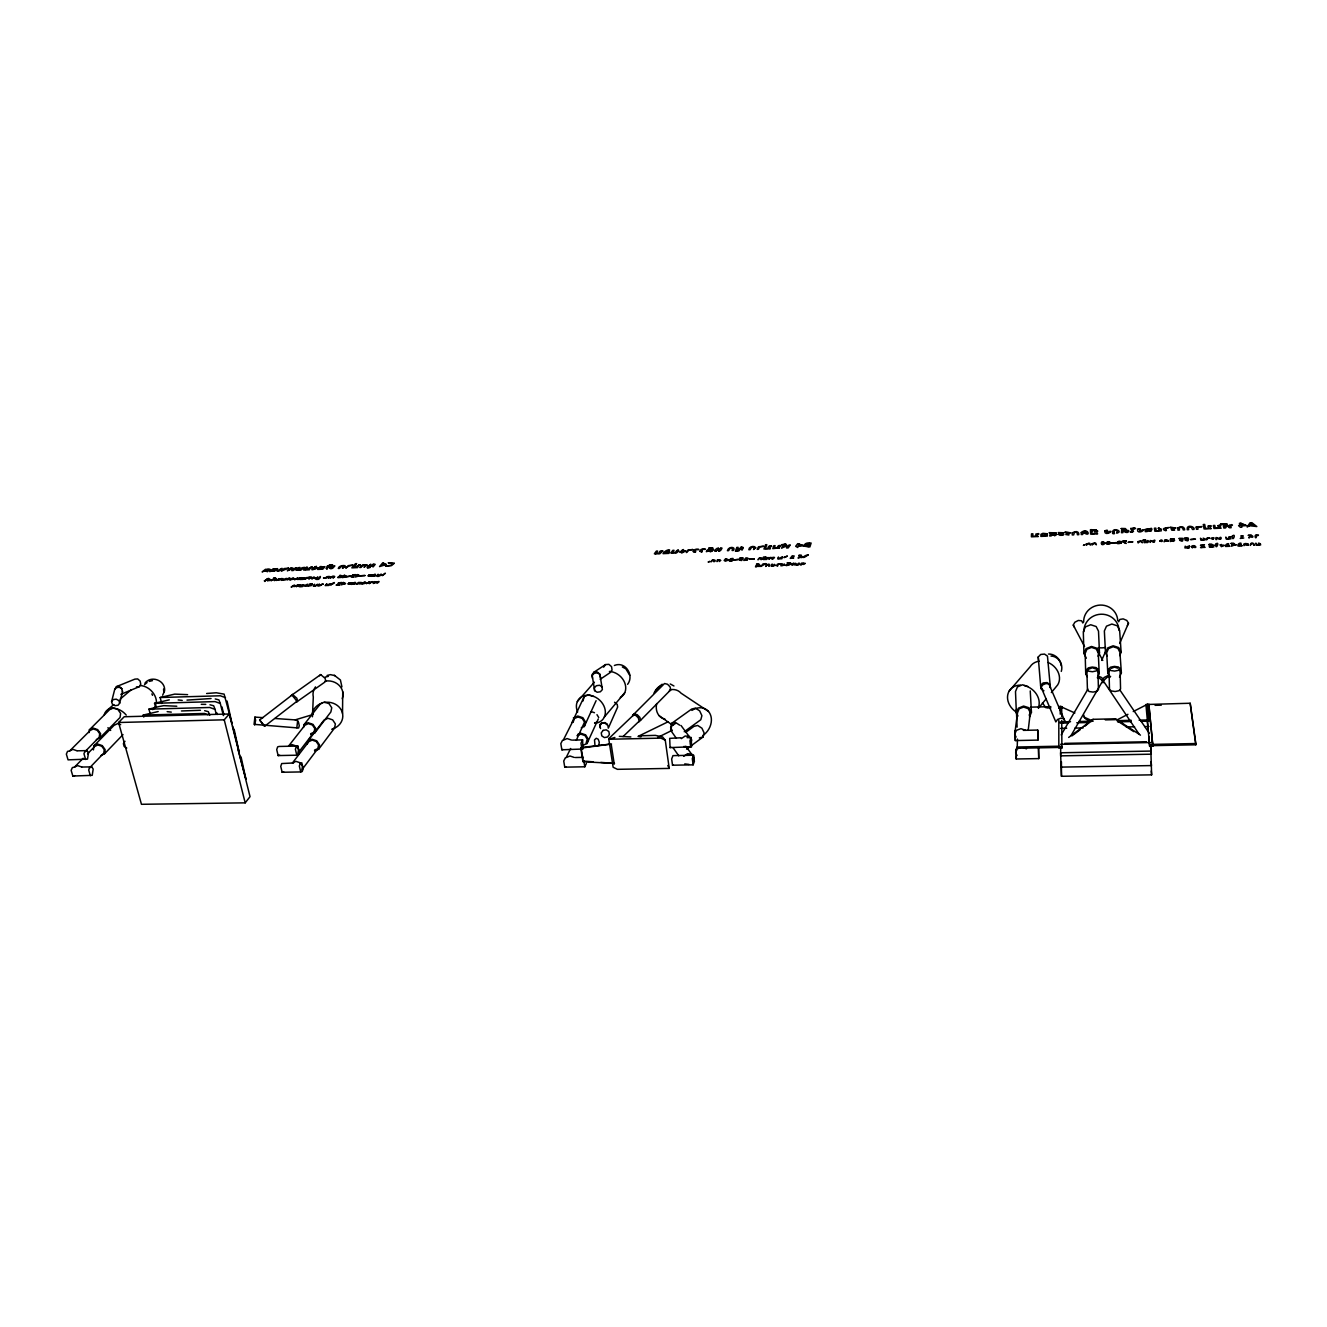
<?xml version="1.0" encoding="UTF-8"?>
<svg xmlns="http://www.w3.org/2000/svg" width="1327" height="1327" viewBox="0 0 1327 1327"><rect width="100%" height="100%" fill="white"/><g stroke="black" fill="none" stroke-linecap="round" stroke-linejoin="round"><path stroke-width="1.5" d="M1058.813 720.362L1058.83 746.421L1061.816 746.355L1061.882 748.013L1058.896 748.063L1058.813 746.205L1017.129 747.018L1017.195 748.262L1058.863 747.449M1016.382 755.478L1016.233 758.994L1038.742 758.596L1038.527 748.561L1038.742 758.596M342.532 713.312L342.731 691.765M376.304 582.006L377.05 583.316C382.723 579.517 375.176 582.653 373.219 583.498L374.795 581.608L374.43 582.918L375.292 582.354M1017.195 748.262L1017.461 739.106M312.426 716.779L313.305 697.023A15.012 13.469 0.6 0 1 315.494 686.888M1168.623 540.653L1164.791 539.857L1164.111 541.798L1166.251 540.139C1170.514 541.034 1162.021 540.636 1168.407 541.267M1028.193 730.364L1030.283 712.616L1028.226 708.668L1023.631 707.075L1019.202 708.734L1017.527 712.682L1014.691 734.362L1016.1 737.016M89.009 732.604L89.373 729.85L109.61 709.646L113.243 707.855L117.804 709.414L120.624 713.395L120.06 717.476L100.039 737.812L96.357 739.603M93.421 749.904L93.968 745.807L114.039 725.355L117.655 723.597L120.674 724.642M100.039 737.812L100.603 733.698L97.7 729.634L93.056 728.042L89.373 729.85M100.918 755.511L104.601 753.736L105.165 749.655L102.279 745.625L97.634 744.032L93.968 745.807M598.759 745.442L599.273 742.224L598.245 739.255L596.271 738.276L594.513 739.852L595.027 746.023M1061.285 671.396C1063.839 663.45 1057.055 653.713 1048.479 654.045M303.535 727.412L304.099 724.575L320.338 703.891L324.286 702.049L329.013 703.642L331.75 707.755L330.871 711.952L314.897 732.803L310.883 734.644M586.385 763.44L584.792 766.79L564.755 767.155L563.726 761.034L565.385 757.7M307.366 743.866L307.93 741.047L324.004 720.097L327.951 718.272L332.662 719.881L335.383 723.945L334.504 728.108L318.679 749.224L314.665 751.032M314.068 732.172L314.798 728.556L312.426 725.023L308.328 723.63L304.928 725.205L288.506 746.172L291.973 744.58L296.153 746.006L298.575 749.606L297.862 753.272L314.068 732.172L310.667 733.731M314.897 732.803L315.76 728.54L312.956 724.36L308.113 722.717L304.099 724.575M317.85 748.594L318.58 745.028L316.224 741.511L312.144 740.118L308.76 741.677L292.487 762.909L295.938 761.35L300.101 762.76L302.523 766.342L301.793 769.959L317.85 748.594L314.466 750.137M318.679 749.224L319.542 744.994L316.755 740.848L311.928 739.205L307.93 741.047M755.66 547.703C754.615 545.314 748.727 546.475 748.826 549.726L750.12 549.66C751.745 545.729 755.312 546.508 753.57 549.511L755.66 547.719M720.611 560.342L717.426 559.878L717.028 561.603C718.123 559.082 720.445 559.563 719.234 561.52L720.611 560.359M121.902 688.73L119.248 687.253L116.245 687.668L114.636 689.725L111.584 701.668L112.347 704.189L115.034 705.665L118.07 705.251L119.679 703.161L122.648 691.234M1015.321 740.566L1015.138 730.547L1015.321 740.566L1037.93 740.101L1037.714 730.066L1023.349 730.364M684.234 731.741L700.805 719.732L701.9 715.668L699.661 710.857L695.398 708.12L691.649 709.082L671.661 723.348L670.633 727.428L672.142 730.663M1037.714 730.066L1037.93 740.101M686.59 749.141L703.061 736.999L704.139 732.985L701.917 728.191L697.67 725.454L693.938 726.383L685.661 732.388M690.538 744.198L691.715 739.935L681.033 725.504M693.291 760.404L694.071 757.584L685.827 746.205M572.103 722.402L584.162 696.675L588.541 694.767L593.484 696.426M573.131 722.369L574.193 718.62L577.958 716.978L582.238 718.421L584.51 722.104L576.283 740.35M582.935 701.038L584.162 696.675M581.292 727.777L584.278 726.499L585.539 722.07L582.868 717.725L577.809 716.033L573.347 717.973M596.088 700.689L584.278 726.499M586.169 742.904L587.247 739.189L584.991 735.54L580.728 734.113L576.98 735.722M582.57 745.442L587.015 743.551L588.276 739.172L585.622 734.859L580.579 733.168L577.61 734.428M587.015 743.551L598.295 718.935M262.945 717.658L254.917 717.111L254.054 724.343L296.8 727.86L297.679 720.677M254.618 725.006L255.63 720.329L254.917 717.111M162.64 695.215L164.565 690.936C165.792 680.585 151.361 674.879 144.975 683.09M1017.991 715.999L1016.366 712.947L1018.34 708.203L1023.581 706.064L1029.022 707.772L1031.444 712.334L1029.453 717.078M371.875 574.757L370.382 574.923L371.875 574.773M1014.691 734.362L1016.399 730.348L1020.927 728.672L1025.622 730.314M1029.155 715.236L1030.283 712.616M1087.128 676.654L1085.735 673.9L1087.576 669.637L1092.287 667.746L1097.114 669.355L1099.22 673.519L1097.363 677.782M1086.365 658.209L1083.927 653.498L1086.067 648.638L1091.507 646.465L1097.081 648.289L1099.486 653.017L1098.059 656.251M1119.656 643.462L1128.514 623.159L1126.772 620.422L1123.173 618.88L1119.822 619.444L1118.678 621.782M1109.903 677.417L1107.813 673.27L1109.687 668.99M1101.659 660.398L1105.706 651.209M611.531 743.983L580.778 748.163L582.968 761.731L614.517 763.423M1107.1 655.969L1105.491 652.818L1107.663 647.958L1113.137 645.785L1118.727 647.593L1121.133 652.337L1119.673 655.588M1119.49 677.152L1121.381 672.889L1119.922 652.386L1117.898 648.289L1113.154 646.73L1108.526 648.588L1106.685 652.784L1107.813 673.27M633.46 715.635L633.924 714.639L635.932 715.568L638.304 717.874L639.15 721.191L623.06 736.551M1127.369 625.498L1128.514 623.159M1102.422 682.659L1103.566 680.369L1101.742 677.599L1098.059 675.99M570.643 748.494L566.131 757.617L569.963 755.992L574.326 757.468M574.193 718.62L563.229 740.234L567.093 738.575L571.456 740.051M802.586 556.925L799.501 556.146L798.058 558.02L798.887 557.987C804.361 554.57 797.842 558.169 802.122 557.506M1084.541 646.481L1073.261 625.067L1074.837 622.23L1078.304 620.455L1081.621 620.787L1082.832 623.027M627.571 684.35C634.505 675.625 625.498 660.78 614.384 665.49M654.012 693.026L655.969 689.609L660.547 686.042M655.538 691.301L657.528 687.834L662.19 684.201M1063.823 532.79L1060.953 533.67L1058.266 532.575L1063.823 532.774M1071.254 735.191L1102.704 680.851L1097.844 676.952M1061.185 734.909L1087.908 689.144M759.591 566.397C754.764 566.662 762.08 563.942 756.34 566.861L755.511 566.894C755.046 564.473 761.2 563.859 759.824 566.115M114.918 689.078L116.444 686.623L134.906 679.125L137.693 678.926L140.131 681.066L140.762 684.301L139.235 686.722L120.84 694.336M1064.685 720.71L1063.773 718.67L1060.787 718.172L1057.486 719.516L1055.828 721.938L1041.131 687.253L1042.757 684.865L1045.991 683.521L1048.927 684.019L1064.685 720.71L1063.01 723.115M124.987 741.279L123.394 743.634L124.124 746.421L126.745 748.03M600.169 679.308L610.072 672.673L612.046 670.085L611.548 666.635L608.861 664.346L605.576 664.578L593.932 672.192L591.942 674.829L592.456 678.313M603.603 667.166L605.576 664.578M111.584 701.668L113.193 699.578L116.245 699.163L118.932 700.639L119.679 703.161M245.196 802.852L250.04 796.664L229.306 713.992L124.207 716.746L118.567 722.502L141.458 804.295L245.196 802.852L224.23 719.815L229.306 713.992M1038.659 707.971L1046.273 698.732M1051.349 692.578L1057.685 684.881A16.505 13.718 36.1 0 0 1048.131 662.505M604.349 717.028L624.718 692.777M1009.25 690.919L1030.084 666.834A16.505 13.718 36.1 0 1 1039.223 661.178M346.214 576.615L351.108 576.051L342.15 577.61L344.29 575.172L346.529 576.283M577.345 701.552L594.396 682.194M1120.088 668.576L1118.561 670.284L1114.663 671.097L1110.699 670.517L1108.974 668.908L1110.5 667.199L1114.381 666.403L1118.346 666.967L1120.088 668.576L1120.552 688.978L1119.026 690.703L1115.161 691.516L1111.197 690.919L1109.488 689.26L1108.974 668.908M1097.877 669.223L1096.334 670.931L1092.436 671.727L1088.488 671.163L1086.83 669.538L1088.389 667.846L1092.254 667.05L1096.185 667.614L1097.877 669.223L1098.457 689.559L1096.898 691.284L1093.033 692.097L1089.119 691.5L1087.443 689.858L1086.83 669.538M89.44 768.001L103.771 753.139L104.252 749.672L101.814 746.272L97.883 744.928L94.781 746.421L87.532 753.819M104.601 753.736L123.013 734.611M83.186 758.248L74.494 767.122L77.646 765.613L81.66 766.989M84.746 751.911L99.226 737.198L99.691 733.715L97.253 730.281L93.305 728.938L90.186 730.464L69.717 750.9L72.885 749.373L76.9 750.75M1040.6 685.478L1038.228 656.981L1040.7 654.46L1044.531 654.095L1047.467 656.119L1050.403 687.867L1050.072 684.616L1047.069 682.576L1043.138 682.924L1040.6 685.478L1040.915 688.713L1043.918 690.77M640.526 720.379L670.682 689.858L670.102 686.888L667.547 684.268L664.528 683.505L632.564 715.469L634.256 713.909L637.275 714.722L639.879 717.393L640.526 720.379L638.834 721.921M291.243 695.514L320.703 674.597L325.148 678.412L325.795 681.133L324.601 682.26L296.402 702.116L297.563 700.988L296.866 698.251L292.404 694.369M319.525 675.742L320.703 674.597M609.01 738.376L633.924 714.639M668.99 691.4L670.682 689.858M107.504 709.945L113.774 704.587M120.06 699.229L131.041 689.874M144.527 684.649L147.065 682.526M259.628 720.014L291.923 695.116L294.926 698.682L296.866 701.369L264.62 726.267L259.628 720.014L264.62 726.267M1068.666 737.43L1093.066 719.317L1115.526 718.803L1140.457 735.141M1071.951 735.855L1080.078 729.817M1084.955 726.201L1093.066 719.317M681.315 738.641L685.196 736.004L689.509 736.535M683.72 756.324L687.585 753.686L691.881 754.217M675.559 723.381L671.727 725.985L670.583 730.198L676.372 738.326M1171.044 539.16L1173.433 539.061M310.684 585.389C310.618 587.28 314.035 581.773 307.814 586.335L311.978 584.792L310.667 585.19M693.142 764.833L694.386 761.433L693.557 755.229L672.971 755.627L671.661 758.994L672.524 765.215L693.142 764.833L692.312 758.613L693.557 755.229M1117.334 719.765L1127.933 714.308M1133.241 711.571L1147.391 704.289L1148.883 721.158L1141.054 721.341M1107.663 675.725L1104.064 677.533L1102.389 680.403L1103.616 682.625M672.524 765.215L673.353 764.8M657.761 737.43L671.993 730.397M668.36 721.656L638.055 736.402L641.007 736.833M680.867 737.779L669.687 738.359L670.069 747.599L691.583 746.786L691.201 737.547L687.071 737.646M331.883 729.319L334.504 728.108M670.069 747.599L670.915 747.217M691.201 737.547L689.94 740.881L690.786 747.167M364.145 583.382L366.053 582.735L362.653 583.498C367.927 581.591 364.693 581.044 361.491 583.996L364.61 583.465M594.562 723.066L597.465 721.805M317.369 584.278L315.76 585.987L313.471 586.086M354.11 583.83L356.034 583.25L352.6 583.946C357.892 582.039 354.657 581.475 351.456 584.427L355.188 583.349L354.442 583.913M382.126 575.487C381.861 576.465 389.491 569.88 382.242 575.454M317.816 584.56L315.295 585.705L314.167 585.472L314.565 584.245L313.354 585.937M276.165 578.954L274.49 580.612L273.063 579.584L271.106 580.762C273.528 577.925 275.12 579.617 276.58 579.236M292.288 579.352L294.179 578.705L290.812 579.451C296.103 577.593 292.935 577.096 289.651 579.949L293.367 578.887L292.603 579.435M564.755 767.155L565.783 766.741M1111.28 668.36L1114.448 667.099L1117.682 668.178M562.482 740.333L560.823 743.618L561.852 749.805L582.984 749.009L582.586 739.902L572.534 740.118M1020.314 747.715L1017.311 748.81L1015.619 752.791L1017.013 755.428M561.852 749.805L562.897 749.423M582.586 739.902L580.977 743.203L581.972 749.39M316.506 579.385L318.646 578.472A5.325 1.808 -11.5 0 0 319.625 577.709C321.068 573.579 320.703 580.48 316.49 579.401M339.015 576.382L337.705 577.527L340.425 577.527L342.217 575.785L339.795 575.354L341.437 576.117L338.534 577.427L341.139 576.548L339.596 576.532M1228.255 545.281L1228.918 545.994L1226.397 546.11C1232.401 542.66 1224.987 542.876 1225.518 546.459L1229.93 546.276L1228.354 545.065M313.056 714.49L295.224 719.864L296.866 720.03L298.558 722.469L299.272 725.786L298.625 728.009L296.966 727.843M1189.158 546.177L1187.98 546.309L1188.129 547.769L1185.177 546.21L1184.911 547.918L1189.125 548.051L1189.49 545.994M639.266 735.822L655.306 735.374L662.604 736.949L665.275 740.217L669.223 768.416L617.42 769.328L613.14 767.255L608.811 739.255L614.882 737.464M777.771 565.75L777.838 564.506L780.508 563.975L777.29 564.274L776.594 565.75L777.572 565.965M767.686 557.639L766.011 559.131L764.551 558.899L765.015 557.605C769.312 556.295 760.122 557.29 764.186 557.655L763.29 559.496L766.724 559.413L768.051 557.456M300.731 771.932L302.241 771.518L303.17 768.681L301.793 762.793L300.284 763.191L299.338 766.027L300.731 771.932L282.153 772.264L280.743 766.392L281.706 763.556L293.549 762.959M282.153 772.264L283.696 771.866M367.081 583.2L366.318 583.631L369.487 581.84L367.214 583.349M143.797 717.094L143.25 715.071L158.178 711.537M330.871 584.942C333.409 581.674 337.522 581.972 330.854 584.776M276.978 579.965L276.265 580.48L279.466 578.638L277.111 580.115M150.034 713.163L148.939 709.149L158.228 706.744L163.768 705.665L176.79 706.229M155.641 707.291L154.562 703.293L169.275 699.86M161.728 703.476L160.136 697.521L174.716 694.121L187.605 694.651M671.661 723.348L675.426 722.402L679.706 725.189M296.784 755.196L298.31 754.814L299.238 751.994L297.845 746.056L279.234 746.454L277.675 746.819L276.713 749.639L278.139 755.577L296.784 755.196L295.374 749.241L296.319 746.421L297.845 746.056M278.139 755.577L279.698 755.196M149.287 681.398L152.472 680.635M699.312 737.895L703.061 736.999M327.039 675.46L330.473 674.647L335.051 675.675M324.999 677.168L328.383 676.372M74.229 767.188L72.355 767.587L71.144 770.34L72.836 776.046L92.227 775.333L93.189 769.063L91.729 766.857L82.009 767.039M72.836 776.046L74.727 775.648M91.729 766.857L89.871 767.238L88.693 770.008L90.369 775.731M69.468 750.999L67.561 751.347L66.35 754.101L68.059 759.857L87.516 759.127L88.494 752.857L87.018 750.618L77.265 750.817M1212.795 539.193C1217.473 536.241 1206.824 538.513 1213.127 539.011M1173.25 529.672L1172.902 528.561L1175.987 527.93L1169.883 527.383L1174.561 527.847L1171.194 528.909L1171.89 530.253L1174.644 530.004L1173.765 529.39M1067.754 534.499L1067.572 533.404L1070.64 532.774L1064.801 532.227L1069.263 532.691L1066.444 533.155L1065.83 534.582L1069.064 534.831L1068.285 534.217M87.018 750.618L85.144 750.966L83.949 753.736L85.641 759.508M187.007 700.109L211.059 698.533M206.63 693.49L216.284 692.777L224.114 694.121L231.993 723.597L227.066 701.054M581.077 747.549L609.491 744.215M789.648 545.198L787.939 545.38L787.21 547.155L785.667 545.132L783.212 547.338L783.942 545.248L782.665 545.297L781.636 548.233L785.684 545.895L786.679 548.001L788.221 547.918L790.245 544.916M782.117 556.992L778.684 558.584L778.418 557.008L777.738 558.916L781.902 558.733L782.482 556.809M1037.714 533.786L1035.939 533.985L1035.74 536.158L1032.804 536.29L1032.887 533.786L1031.51 533.852L1031.411 536.821L1038.311 536.506L1037.117 536.091C1035.392 534.051 1040.832 534.482 1038.245 533.504M1144.554 542.494L1147.722 542.527C1150.011 540.736 1146.677 539.26 1146.76 542.245L1143.94 540.736L1144.206 542.677M1173.582 541.2L1174.627 540.255L1171.094 541.001C1177.596 538.049 1169.933 537.999 1170.248 541.532L1173.649 540.371L1173.25 541.399M1165.653 530.02C1168.142 531.563 1163.48 528.61 1166.582 527.997C1174.71 526.968 1157.293 527.781 1165.753 530.734M1231.124 524.895L1229.3 525.094L1229.565 526.902L1226.53 524.845L1225.103 527.118L1224.639 524.961L1223.195 525.028L1223.842 528.046L1225.551 527.964L1227.027 525.625L1229.499 527.781L1231.207 527.698C1228.238 525.293 1234.657 525.558 1231.622 524.596M1154.49 540.404L1153.329 540.537L1153.395 541.814L1150.21 540.487L1150.094 542.411L1151.023 541.134L1154.357 542.229L1154.822 540.222M1110.633 676.388L1107.929 676.67L1103.284 680.851L1139.097 734.179M116.444 686.623L119.264 686.424L121.736 688.613L122.383 691.881M136.449 686.905L139.235 686.722M593.932 672.192L597.283 671.976L600.003 674.298L600.517 677.798M160.136 697.521L220.315 695.779L225.49 697.654M154.562 703.293L215.09 701.601L220.299 703.492L223.351 715.568M148.939 709.149L209.799 707.49L215.04 709.398L216.069 713.445M143.25 715.071L204.424 713.462L207.941 714.739M118.567 722.502L224.23 719.815M1030.814 707.142L1050.818 706.644M1148.883 706.064L1148.85 704.255L1152.699 744.381L1152.715 746.255L1149.663 746.305L1145.931 704.521L1190.186 703.244L1195.809 743.535L1195.809 744.795L1152.715 745.625M1058.83 706.661L1061.7 706.578L1061.766 708.187M1046.87 707.938L1050.868 707.855M1155.071 705.317L1161.274 705.168M1105.341 719.881L1115.543 719.649L1115.526 718.803M1070.541 721.706L1060.273 721.938L1060.323 723.149L1068.534 722.966M1078.751 721.506L1093.133 721.191L1083.993 717.094M1117.516 720.644L1131.234 720.329M1139.064 720.146L1148.867 719.931M1076.744 722.784L1089.052 722.502M1117.55 721.855L1131.251 721.556M1060.522 728.407L1066.692 728.258M1074.92 728.092L1083.147 727.909M1126.341 726.964L1134.568 726.781M1144.853 726.566L1148.966 726.483M608.811 739.255L660.929 738.127L665.275 740.217M1064.619 743.385L1146.346 741.76M1060.572 744.314L1150.443 742.539M1152.699 744.381L1195.809 743.535M1149.63 744.646L1152.699 744.58L1148.867 704.455M575.387 757.518L583.382 757.352M1151.255 751.065L1060.572 752.774L1061.467 776.278L1151.62 774.852L1150.691 744.928M619.327 736.352L630.872 736.933M201.273 704.322L205.785 704.372M200.443 710.277L181.467 710.973M1240.496 545.198L1241.276 545.463L1238.754 545.563C1244.743 542.129 1237.278 542.328 1237.875 545.928L1242.288 545.745L1240.529 544.982M274.988 718.488L297.049 720.03M583.266 761.101L593.036 761.814M600.849 762.395L610.619 763.125M178.166 699.943L182.23 700.391M167.169 711.654L171.283 712.118M684.749 763.904L689.028 764.435M683.787 746.471L686.656 746.836M1253.517 544.053L1254.695 545.198L1253.766 545.248C1254.977 543.572 1250.498 540.935 1250.283 545.397L1251.145 543.722L1253.468 543.805M1051.001 656.052C1056.209 656.168 1060.854 660.431 1061.169 665.69M769.278 565.186L768.814 566.314C771.584 563.958 767.388 562.88 765.729 566.447L767.421 564.854L769.378 564.937M1117.334 532.243L1117.168 532.956C1123.77 531.546 1111.81 526.288 1112.524 533.122L1113.917 533.056C1114.348 526.852 1118.877 531.812 1116.621 532.94M294.909 585.837C292.023 588.989 298.227 581.889 291.127 587.048L295.125 585.605M215.239 698.947L218.922 699.91L220.299 703.492M209.981 704.786L213.68 705.765L215.04 709.398M204.657 710.691L208.372 711.687L209.699 715.369M1027.878 686.457L1022.57 684.782L1017.444 686.905L1015.503 691.566L1016.366 712.947M591.195 711.604L594.479 712.715M1023.382 747.715L1026.501 748.81M1060.273 714.175L1060.256 706.412L1074.87 712.981M1085.851 719.118L1091.341 721.589M334.238 675.227L340.409 679.988L341.935 686.905M670.235 683.969L673.95 685.976M622.33 666.95L625.863 668.858L629.761 675.327M594.645 690.654L597.167 692.246L600.368 691.782L602.392 689.559L599.887 674.415L597.399 672.839L594.214 673.287L592.224 675.509L594.645 690.654L594.297 687.967L596.321 685.727L599.522 685.263L602.043 686.855M1117.201 720.743L1133.822 731.641M607.517 724.26L604.93 722.568L601.811 723.132L599.986 725.604L600.517 728.556M708.502 711.454L681.066 693.192A15.824 12.839 -55.7 0 0 670.002 689.808M659.237 715.8L672.723 725.255M614.55 702.232L617.221 704.355L617.652 707.042L608.313 728.158L607.866 725.454L605.162 723.315L601.778 722.983L599.704 724.658L600.169 727.362M678.76 755.809L672.988 747.632M1119.739 689.775L1149.315 733.317M1042.475 702.796L1045.742 707.689M596.984 714.672L598.709 717.492M1073.261 625.067L1074.472 627.306M1098.026 651.54L1102.77 660.448M1119.291 668.725L1121.381 672.889M667.813 765.48L669.223 768.416M1041.131 687.253L1042.077 689.31M216.699 712.732L217.462 714.457M241.066 756.921L245.943 779.214L238.196 750.269M234.116 729.187L239.026 751.613L232.607 726.035M221.908 706.86L223.931 714.838M584.792 766.79L583.797 760.653M1083.711 715.037L1084.822 718.272M1243.781 537.999L1240.247 538.43M1242.437 538.049L1242.022 536.307L1243.299 536.008L1240.944 535.743L1241.491 538.098M581.392 749.473L582.968 759.16M611.249 744.596L614.235 764.053M1195.809 744.795L1190.186 703.244M1038.228 656.981L1038.543 660.166M1152.151 740.217L1152.715 746.255M1150.542 745.973L1151.305 754.184L1060.688 755.859L1060.671 747.715M1151.123 761.748L1151.471 765.579L1061.119 767.106L1061.102 763.008M1147.241 720.196L1148.17 730.248M1148.734 736.269L1149.663 746.305M1151.255 770.987L1151.62 774.852M1016.25 751.513L1016.067 748.992L1016.233 758.994M1121.133 652.337L1119.64 630.458L1117.301 625.813L1111.844 624.038L1106.486 626.178L1104.363 630.972L1105.491 652.818M163.586 689.028L163.802 692.362M1030.25 690.936L1031.444 712.334M1099.486 653.017L1098.507 631.171L1096.152 626.526L1090.711 624.752L1085.386 626.891L1083.313 631.685L1083.927 653.498M1099.22 673.519L1098.292 653.05L1096.251 648.969L1091.54 647.41L1086.929 649.268L1085.138 653.448L1085.735 673.9M1016.382 709.381L1017.096 727.13M1060.256 706.412L1060.306 707.623M1058.813 706.445L1058.896 708.253M1147.391 704.289L1147.407 705.5M1061.7 706.578L1061.733 716.53M1061.749 720.511L1061.882 748.013M1061.434 761.798L1061.467 776.278M151.842 693.938A4.097 3.235 38.8 0 1 152.489 695.315M110.672 730.447A14.962 11.031 44 0 1 107.918 727.71M104.219 714.672A14.962 11.031 44 0 1 113.376 708.303A14.962 11.031 44 0 1 126.231 715.071M139.949 685.545A14.614 10.915 44.3 0 1 156.321 703.559M156.005 705.019A14.614 10.915 44.3 0 1 152.688 709.63M324.385 702.497A15.393 13.751 0.1 0 1 342.283 712.417A15.393 13.751 0.1 0 1 332.38 729.004M312.044 715.153A15.393 13.751 0.1 0 1 322.461 702.962M325.049 681.133A15.012 13.469 0.6 0 1 339.281 685.478A15.012 13.469 0.6 0 1 342.233 698.715M577.627 712.068A15.708 12.623 40.6 0 1 585.622 695.381A15.708 12.623 40.6 0 1 604.598 707.689A15.708 12.623 40.6 0 1 594.844 723.215M609.408 671.445A15.343 12.474 40.7 0 1 624.569 682.377A15.343 12.474 40.7 0 1 620.323 697.504M691.898 710.409A16.223 12.988 -55.7 0 1 710.31 714.374A16.223 12.988 -55.7 0 1 702.779 735.589M664.993 719.134A15.824 12.839 -55.7 0 1 656.699 703.575M1016.018 711.902A16.886 13.851 36.8 0 1 1007.691 695.132A16.886 13.851 36.8 0 1 1020.563 685.13M1024.212 685.578A16.886 13.851 36.8 0 1 1038.228 707.921M1105.557 647.394A17.583 16.82 -4.6 0 1 1098.292 647.609M1083.894 631.652A17.583 16.82 -4.6 0 1 1100.979 614.219A17.583 16.82 -4.6 0 1 1119.059 630.474M1083.661 622.031A17.052 16.339 -5.5 0 1 1100.216 605.079A17.052 16.339 -5.5 0 1 1117.749 620.837M1177.696 528.063L1177.961 530.137L1179.404 530.07C1178.625 525.127 1183.385 527.333 1183.236 529.888L1184.663 529.821C1184.712 527.383 1181.959 525.243 1177.696 528.063M784.821 564.987L780.84 565.8L781.503 563.859L782.349 563.826L781.785 565.451C785.169 565.965 783.179 562.067 784.821 564.987M1056.707 534.399C1051.498 538.53 1057.669 531.016 1051.084 535.926L1049.69 535.992L1050.387 533.321L1049.143 532.658L1056.275 532.857L1051.448 533.587L1051.1 535.196L1053.887 533.769L1056.707 534.399M784.058 544.452C775.3 545.297 791.489 544.136 784.058 544.452M1236.134 544.8C1227.442 546.492 1239.766 544.385 1233.662 544.518L1231.589 546.21L1232.119 544.219L1236.134 544.8M1248.359 545.132C1241.856 544.518 1250.432 544.883 1246.02 543.97L1243.98 545.662L1243.731 544.17L1245.224 543.523L1248.143 543.805L1248.359 545.132M678.462 550.423L677.45 550.622L678.462 550.506M662.77 551.037L659.768 553.79L654.393 553.774L656.351 551.12L657.611 551.053L656.616 553.011L658.756 553.376L659.934 551.269L662.77 551.037M1191.347 546.575L1192.475 547.902C1193.802 544.584 1195.478 547.006 1193.437 547.188C1198.563 548.897 1194.366 543.539 1191.347 546.575M369.055 574.79L370.747 575.238L369.055 574.79M683.007 550.224L681.995 550.423L683.007 550.307M1196.158 527.068L1196.506 529.291L1197.949 529.224L1197.966 526.736L1201.947 526.653L1196.158 527.068M368.16 575.852L371.046 575.702L368.16 575.852M671.628 552.795L672.64 552.762L671.628 552.795M775.134 565.418L771.136 566.214L771.833 564.29L772.679 564.24L772.098 565.866C775.3 566.33 773.641 562.499 775.134 565.418M1047.368 534.93L1047.351 536.091L1040.866 536.39L1040.965 534.267L1042.939 533.321L1047.451 533.819L1042.873 533.885L1042.259 535.859C1049.226 537.253 1040.998 533.023 1047.368 534.93M668.377 552.015L667.348 552.214L668.377 552.015M712.052 550.042C704.853 555.532 721.805 545.978 707.938 550.887C719.201 546.542 708.286 546.84 706.346 551.667L712.052 550.042M1159.798 540.985C1164.111 543.158 1162.12 537.734 1159.798 540.985M1232.186 536.274C1232.401 543.307 1236.764 532.144 1232.236 536.174M1216.494 537.866L1216.809 539.459L1215.88 539.508L1216.129 537.501L1219.579 539.027C1219.231 536.025 1222.615 537.452 1220.575 539.293L1216.56 537.8M344.638 566.845L342.515 568.271C345.899 565.252 341.968 564.954 339.43 568.42L338.269 568.47C338.966 564.672 347.89 565.053 344.638 566.845M662.007 551.186L660.995 551.385L662.007 551.186M360.629 582.669L358.356 583.399L359.999 584.062L361.442 582.503L358.489 582.453L356.482 584.212L360.629 582.669M710.459 547.819C705.118 548.217 714.755 547.786 710.459 547.819M267.573 580.662L271.405 579.7C264.969 582.852 273.727 576.316 267.573 580.662M348.984 582.885L351.871 582.735L348.984 582.885M655.156 553.558L656.168 553.442L655.156 553.558M348.056 583.963L350.942 583.814L348.138 583.78M334.321 577.096L332.961 578.025L334.172 576.714L332.729 576.565L330.241 578.141C330.705 575.736 336.394 575.852 334.321 577.096M739.852 559.812C746.288 561.205 734.329 560.276 742.291 558.302L739.686 558.12L743.253 557.97L742.738 559.264L739.852 559.812M1215.632 544.352C1215.698 551.451 1220.359 540.039 1215.681 544.236M1104.147 543.158C1101.526 547.155 1101.095 539.409 1104.147 543.158M1185.525 539.89C1193.554 541.449 1179.819 540.67 1187.383 538.447L1184.298 538.281L1188.262 538.098L1188.494 539.442L1185.525 539.89M1211.219 545.43L1212.148 546.724L1210.39 546.807C1210.307 544.053 1208.416 544.485 1209.511 547.155L1213.774 546.973L1212.132 545.38L1214.47 545.414L1211.219 545.43M699.959 551.319C704.405 553.027 700.523 550.224 702.962 549.361C710.078 549.76 700.308 547.056 699.959 551.319M735.49 551.07L739.239 550.506L735.49 551.07M329.56 577.311L328.184 578.24L329.411 576.913L327.968 576.781L325.463 578.356C325.911 575.901 331.667 576.134 329.56 577.311M1200.504 545.397L1204.12 547.089L1200.553 547.553L1205.098 547.354L1201.516 545.53L1204.468 544.8L1200.587 545.248M1105.109 543.108C1100.332 548.399 1099.818 538.281 1105.109 543.108M1256.354 535.129C1256.652 541.947 1252.721 533.471 1257.465 535.279C1259.423 533.802 1258.145 536.871 1256.404 535.096M1138.035 541.598L1138.151 542.942L1140.158 541.151L1142.414 542.76L1141.436 540.918L1138.035 541.598M1180.085 540.122C1188.08 541.698 1174.378 540.902 1181.942 538.696L1178.857 538.53L1182.821 538.347L1183.037 539.691L1180.085 540.122M693.291 551.617C697.703 553.342 693.855 550.523 696.31 549.66C703.41 550.058 693.656 547.371 693.291 551.617M803.299 546.06L809.885 546.94L811.129 543.042C805.29 542.295 805.058 544.385 803.299 546.06M769.527 557.688L768.88 559.314L770.29 558.07L772.762 559.148L774.504 557.456L772.895 557.323L772.082 558.733L771.053 557.39L769.527 557.688M730.746 559.165C736.767 561.951 723.779 560.79 732.122 560.658C725.554 558.435 738.028 557.838 730.746 559.165M669.521 551.949L668.941 553.376L663.052 553.641C665.656 548.847 675.443 548.366 664.528 553.127L669.521 551.949M804.709 546.011L808.657 546.558L809.122 545.115L804.709 546.011M315.096 577.66L315.013 578.539L317.982 577.063L315.478 578.804L314.117 577.328L311.762 578.97L313.603 577.195L315.096 577.66M367.446 567.774L370.316 567.326L367.446 567.774M1260.335 543.788L1260.65 544.949L1256.37 545.132L1255.873 543.125L1257.25 544.767C1262.375 545.563 1255.508 541.549 1260.335 543.788M269.912 569.349L267.424 571.705L265.118 570.726L267.54 570.029L266.777 571.307L268.286 569.283L262.132 571.937L265.483 569.3L269.912 569.349M761.316 558.849L761.068 559.662C764.982 558.435 758.845 556.013 758.016 559.795L759.89 558.153L761.316 558.849M787.226 556.129C784.506 558.086 781.205 558.02 787.226 556.129M1145.118 529.49L1145.301 531.629L1146.727 531.563C1154.258 530.103 1153.213 527.748 1146.644 530.817L1147.026 529.108L1151.687 528.478L1145.118 529.49M754.184 558.966L749.108 558.966L754.184 558.966M1092.138 543.639L1092.154 544.982L1094.244 543.191L1096.384 544.8L1095.521 542.959L1092.138 543.639M1086.332 543.904L1086.349 545.248L1088.439 543.456L1090.562 545.049L1089.716 543.224L1086.332 543.904M1249.652 536.606L1248.972 538.032C1250.963 531.762 1256.271 539.558 1249.752 536.506M313.272 569.018L317.999 567.757C301.627 574.574 324.435 560.857 313.272 569.018M796.25 564.788L794.525 564.904L795.553 563.245L797.461 564.771C798.506 561.868 801.093 563.245 798.19 565.053L796.25 564.788M805.107 563.428C800.297 566.811 806.186 560.409 801.243 564.92L800.397 564.954L801.508 563.146L805.107 563.428M1188.428 527.499L1188.66 529.639L1187.234 529.705C1186.139 523.618 1195.743 526.968 1193.952 529.407L1192.509 529.473C1190.601 526.736 1192.873 526.537 1188.428 527.499M292.919 569.001L297.082 567.856L293.134 570.527L291.774 570.593L292.222 568.57L287.345 570.792L291.16 567.923C285.836 573.281 294.196 565.269 292.919 569.001M1072.266 532.907L1072.249 534.963L1073.659 534.897C1074.157 530.551 1077.856 531.862 1077.408 534.731L1078.785 534.665C1079.233 532.077 1076.462 530.219 1072.266 532.907M732.554 549.245L732.106 550.489L733.383 550.423C736.452 547.039 728.722 545.762 727.395 550.705L728.672 550.639C729.535 546.89 733.814 547.902 732.554 549.245M264.438 580.828C265.118 583.233 265.732 577.991 268.734 578.456L264.438 580.828M1128.547 530.601C1129.078 535.08 1119.938 530.054 1125.943 530.634C1125.196 533.57 1129.111 529.407 1124.898 530.186L1123.007 530.369L1122.891 532.641L1121.481 532.708L1121.63 530.253A2.82 1.012 -2.3 0 1 1122.675 529.738L1128.547 530.601M790.842 564.058C785.468 567.243 792.518 561.371 786.977 565.534L786.131 565.567L787.276 563.776L790.842 564.058M1081.273 532.509L1081.289 534.549L1082.683 534.482C1082.799 527.549 1091.391 535.013 1083.811 532.575C1091.441 538.132 1088.057 526.819 1081.273 532.509M1130.737 528.494L1132.031 531.281L1130.106 531.845L1131.583 532.293L1133.474 531.48L1132.13 528.411L1135.63 528.428L1130.737 528.494M329.826 566.662C323.29 566.894 328.051 570.66 327.47 567.541C336.743 566.264 321.018 565.883 329.826 566.662M679.971 552.032L682.045 552.828L685.827 550.887L684.516 550.937C675.493 556.71 689.642 544.634 679.971 552.032M714.241 560.939L713.943 561.752C717.957 560.475 711.869 558.153 710.924 561.885L712.864 560.243L714.241 560.939M1204.8 538.845L1205.032 539.989L1200.852 540.172L1200.487 538.215L1201.715 539.824C1206.625 540.57 1200.388 536.655 1204.8 538.845M1121.265 542.975C1112.54 546.011 1119.955 537.8 1121.265 542.975M311.563 577.544L308.66 578.871L312.243 577.494L309.622 577.245L311.563 577.544M323.108 584.096C320.006 584.013 322.726 585.87 317.717 585.904L319.392 584.029L318.712 585.572L323.108 584.096M1110.55 543.456C1101.742 546.459 1109.272 538.281 1110.55 543.456M1207.388 538.414L1206.674 539.907C1205.198 536.208 1213.591 538.38 1207.388 538.414M299.073 585.257L296.137 586.617L299.769 585.207L297.132 584.942L299.073 585.257M364.991 575.52L360.463 575.785L364.991 575.52M1160.992 529.158L1161.241 530.9L1154.805 531.198L1154.424 528.196L1155.85 528.129L1156.165 530.651C1163.796 531.762 1154.108 525.874 1160.992 529.158M1117.633 543.025L1120.303 542.992L1117.633 543.025M1228.868 537.17L1229.101 538.596L1227.11 538.696L1225.833 537.087L1226.248 539.044L1230.909 538.845L1229.781 537.501L1230.909 537.004L1228.868 537.17M1251.261 535.378L1248.342 535.328L1251.261 535.378M351.025 576.631L354.027 576.996L351.821 576.648L355.835 574.657L352.617 574.79L354.823 574.973L351.025 576.631M1106.917 543.489L1109.588 543.473L1107.033 543.373M1220.226 544.916L1221.371 546.658L1224.29 545.297L1223.312 545.347C1219.43 548.3 1224.257 543.058 1220.226 544.916M1218.053 525.608L1218.368 527.798L1215.3 527.947L1214.786 525.426L1213.342 525.492L1213.956 528.494L1221.172 528.163L1219.812 527.731C1220.342 525.824 1222.466 524.447 1218.053 525.608M1233.961 543.506L1231.025 543.44L1233.961 543.506M1208.217 526.056L1208.499 528.262L1205.43 528.395L1204.684 524.447L1203.257 524.513L1204.087 528.942L1211.286 528.61L1209.942 528.196C1210.506 526.272 1212.613 524.895 1208.217 526.056M394.235 563.295L391.465 565.634L385.493 566.065L390.768 565.352L392.892 563.527L388.23 562.797L394.235 563.295M1212.065 544.468L1209.146 544.402L1212.065 544.468M1120.038 541.731L1117.633 541.864L1120.038 541.731M673.436 552.662L670.865 553.027L672.772 550.357L674.033 550.307L673.088 552.248L675.244 552.629C677.417 548.333 681.033 550.34 676.272 553.044L673.436 552.662M1109.339 542.212L1106.983 542.478L1109.339 542.212M367.015 565.053L364.013 567.293C367.33 564.274 363.416 563.942 360.911 567.442L359.75 567.492L362.669 564.854L367.015 565.053M1219.364 525.558L1220.492 525.592L1219.364 525.558M1209.527 526.006L1210.655 526.039L1209.527 526.006M808.276 554.802C800.629 560.442 802.818 555.582 808.276 554.802M809.619 543.539L809.254 544.684L805.804 544.518L809.619 543.539M1224.323 523.949L1220.541 523.966L1227.16 524.016L1224.323 523.949M802.935 545.397L798.207 546.143L797.759 547.487L795.669 546.26L797.743 543.655L802.935 545.397M1226.281 524.049L1225.136 524.115L1226.281 524.049M793.928 563.312C793.164 566.463 789.98 565.285 793.098 563.361L793.928 563.312M798.854 544.219L798.356 545.729L801.807 545.579L798.854 544.219M793.563 557.97L790.262 558.368L792.285 555.764L794.21 556.03L792.368 558.02L793.563 557.97M787.409 562.698L790.792 563.295L787.409 562.698M1137.587 529.324C1136.509 533.371 1142.497 532.193 1143.625 529.888L1142.149 529.954C1135.929 534.399 1143.874 526.537 1137.587 529.324M779.413 547.869L772.778 548.632L773.84 545.712L775.117 545.646L774.238 548.101L776.992 547.985C778.236 543.788 782.864 545.546 778.285 547.918L779.413 547.869M380.949 574.375L377.548 575.752L378.112 574.243L376.569 576.084C378.377 577.743 383.387 573.563 380.949 574.375M765.878 563.643L760.769 566.496L763.075 563.892L765.878 563.643M374.861 575.835L371.56 576.316C374.728 573.397 377.747 573.861 372.688 575.818C378.759 573.33 372.904 577.063 374.861 575.835M770.025 546.741L769.428 548.333L770.39 548.748L763.937 549.03L765.546 544.733L766.824 544.684L765.397 548.515L768.151 548.383C767.205 544.501 775.051 546.193 770.025 546.741M373.152 564.539L374.131 564.423L373.152 564.539M1158.388 528.362L1159.499 528.395L1158.504 528.295M763.473 546.293L759.757 546.873L758.43 549.278L757.153 549.345L758.53 546.757L763.473 546.293M1125.561 528.66L1121.199 528.594L1125.561 528.66M1151.023 530.9L1149.912 530.866L1151.023 530.9M1104.976 530.817C1103.749 534.897 1109.82 533.636 1110.931 531.381L1109.472 531.447C1103.152 535.892 1111.296 528.063 1104.976 530.817M747.068 560.027L743.783 560.425L745.94 557.838L747.814 558.103L745.874 560.077L747.068 560.027M1095.024 531.264L1094.991 533.437L1092.005 533.587L1091.839 529.672L1090.446 529.722L1090.628 534.117L1097.645 533.802L1096.401 533.388C1097.263 531.447 1099.37 530.137 1095.024 531.264M358.688 565.202L359.65 565.086L358.788 565.12M1138.898 529.257L1139.993 529.291L1138.898 529.257M372.456 564.572C376.404 565.717 365.174 567.392 370.83 564.257L367.247 567.143L371.212 565.833L373.152 566.878L375.193 564.373L372.456 564.572M743.103 547.736L742.191 550.025L739.421 548.98L735.672 550.323L736.867 547.421L738.144 547.354C734.163 550.688 744.182 548.565 740.748 548.084C738.857 547.421 743.137 546.342 743.103 547.736M738.691 559.43L733.682 559.911L738.691 559.43M1144.587 540.039C1138.35 540.57 1149.348 540.288 1144.587 540.039M1124.417 530.999L1125.512 531.032L1124.533 530.916M1134.784 528.478L1133.689 528.445L1134.784 528.478M728.755 559.878L725.388 561.238L724.144 560.442L725.604 558.75L728.755 559.878M1132.113 531.762L1131.002 531.729L1132.113 531.762M360.397 564.954L358.323 565.65L357.61 567.591L351.821 567.856L355.47 563.676L356.631 563.627L353.364 567.342L360.397 564.954M726.267 559.115L725.869 560.094L728.042 559.994L726.267 559.115M331.601 568.288L330.655 568.52L331.584 568.354M720.76 548.151C715.751 551.07 720.478 552.795 722.037 548.101L720.76 548.151M718.454 548.267C716.879 552.961 712.168 551.236 717.177 548.316L718.454 548.267M1106.27 530.767L1107.365 530.8L1106.27 530.767M709.58 561.47L708.336 562.001L709.58 561.47M322.959 566.845L323.921 566.729L322.959 566.845M330.771 583.681L328.897 585.406L325.181 585.572L326.84 583.698L326.193 585.24L330.771 583.681M1096.301 531.215L1097.379 531.248L1096.301 531.215M314.864 567.226L315.826 567.11L314.864 567.226M329.959 568.42L332.513 568.387L334.852 565.916L329.959 568.42M310.618 567.409L311.58 567.293L310.618 567.409M1112.756 533.471L1114.448 533.52L1112.756 533.471M285.089 579.783L281.075 580.33L282.817 578.489L282.087 579.999L286.4 578.373L285.089 579.783M322.262 566.878C323.788 567.823 321.88 568.835 319.177 568.901L321.35 566.529L320.205 566.596L317.617 569.416L322.793 569.167L324.966 566.679L322.262 566.878M1084.275 532.84L1085.353 532.873L1084.275 532.84M302.954 567.774L303.9 567.657L302.954 567.774M692.794 549.544L689.111 550.124L686.308 552.579L687.917 550.008L692.794 549.544M1061.218 534.399L1062.147 534.997L1058.266 534.283L1060.953 535.378L1063.839 534.499L1061.218 534.399M306.006 586.02C300.084 587.115 312.807 581.508 306.006 586.02M297.679 569.83L296.734 570.079L297.679 569.83M302.291 585.041L302.125 586.285L300.267 586.368L300.964 584.842L299.255 586.7L302.589 586.551L304.032 584.908L302.291 585.041M295.39 568.122L296.352 568.006L295.506 568.039M302.871 577.859L302.705 579.086L300.864 579.169L301.561 577.66L299.869 579.484L303.17 579.352L304.596 577.726L302.871 577.859M312.309 567.16L310.236 567.856L309.39 569.781L303.684 570.046L306.321 567.226L307.449 567.176L305.243 569.548L312.309 567.16M297.613 577.975C296.103 579.816 303.684 575.818 297.961 579.567L296.485 578.539L294.544 579.733L297.563 578.091M304.646 567.508L300.698 570.179L295.938 570.146L298.923 567.574L300.051 567.508L298.276 569.416L300.002 569.781L302.025 567.724L304.646 567.508M326.442 568.586L327.354 568.537L326.442 568.586M312.343 583.747L310.186 583.747L312.343 583.747M1055.33 535.262L1054.219 535.312L1055.33 535.262M287.876 579.634C282.485 580.513 294.395 575.321 287.876 579.634M278.687 570.693L277.708 570.892L278.687 570.693M1063.06 534.499L1061.948 534.549L1063.06 534.499M274.755 570.875L273.76 571.074L274.755 570.875M278.305 580.181L281.523 578.555L278.305 580.181M1063.06 532.807L1061.948 532.857L1063.06 532.807M265.947 570.428L266.893 570.311L266.047 570.345M277.061 570.842L279.582 570.809L282.054 568.338L277.061 570.842M1044.946 534.764L1046.024 534.781L1045.079 534.681M273.113 571.025L276.762 569.814L271.504 570.859L273.511 569.233L277.642 568.686L272.964 568.984L269.696 571.605L275.518 570.046L273.113 571.025M275.668 578.24L273.561 578.24L275.668 578.24M338.75 583.216L339.729 584.942L336.079 585.107L339.231 584.693L337.821 583.714L338.567 582.818L341.702 582.553L338.75 583.216M1249.536 525.724L1247.164 526.968L1250.034 522.788L1251.908 522.705L1256.818 526.537L1249.536 525.724M1251.145 523.286L1249.852 525.26L1253.401 525.094L1251.145 523.286M1170.364 539.276L1174.246 539.21L1170.364 539.276M603.105 730.381L601.247 732.886L601.778 735.871L604.382 737.58L607.534 737.016L609.392 734.511L608.861 731.525L606.257 729.817L603.105 730.381M801.458 555.449L798.954 555.383L801.458 555.449M759.044 564.29L756.556 564.224L759.044 564.29M1091.159 530.684L1096.517 530.17A3.069 1.111 -2.6 0 0 1093.995 529.805L1091.159 530.684M779.049 545.812L780.011 545.845L779.049 545.812M770.224 546.21L771.186 546.243L770.357 546.143M371.013 582.42L369.254 583.664C370.581 580.728 376.238 581.724 371.013 582.42M386.356 564.506L379.555 566.579L382.74 562.814L386.356 564.506M383.42 563.345L382.176 564.821L385.278 564.672L383.42 563.345M785.883 544.369L784.838 544.418L785.883 544.369M359.717 575.686L355.337 577.029L357.461 574.574L359.717 575.686M740.98 547.553L741.942 547.587L740.98 547.553M357.875 574.939L357.046 575.885L359.036 575.802L357.875 574.939M345.484 583.532L341.056 584.892L343.245 582.387L345.484 583.532M343.66 582.752L342.814 583.731L344.788 583.648L343.66 582.752M344.705 575.52L343.875 576.482L345.833 576.382L344.705 575.52M352.849 565.186L349.3 565.75L345.733 568.122L348.288 565.617L352.849 565.186M711.72 550.97L710.691 551.103L711.72 550.97M719.732 550.605L718.72 550.738L719.732 550.605M716.149 550.771L715.12 550.904L716.149 550.771M323.556 577.991L324.485 577.942L323.556 577.991M329.726 564.887L331.319 565.02A2.737 0.929 -11.3 0 1 332.977 565.368L328.068 565.999L329.726 564.887M702.132 551.418L701.104 551.534L702.132 551.418M695.448 551.717L694.419 551.85L695.448 551.717M309.108 577.378L304.48 579.285L306.205 577.66L309.108 577.378M288.606 568.138L281.357 571.058L284.094 568.57L288.606 568.138M1092.469 530.369L1095.853 530.352L1092.469 530.369M1193.504 539.359C1183.9 540.089 1201.001 538.463 1193.504 539.359M1130.986 542.129C1121.614 542.909 1138.367 541.234 1130.986 542.129M788.122 563.146L790.129 563.129L788.122 563.146M329.627 565.551L332.281 565.534L329.627 565.551M1240.845 523.22L1239.435 523.286L1239.949 525.475L1238.589 525.542L1240.38 527.283L1241.856 527.217L1241.525 525.84L1246.6 525.608L1240.845 523.22M1245.29 525.227L1241.425 525.409L1241.06 523.833L1245.29 525.227M1126.358 540.869L1121.862 541.449L1126.159 543.473L1122.692 541.333L1126.358 540.869M1116.239 542.643L1110.865 543.158L1116.239 542.643M1084.623 544.816L1083.495 545.364L1084.623 544.816"/></g></svg>
